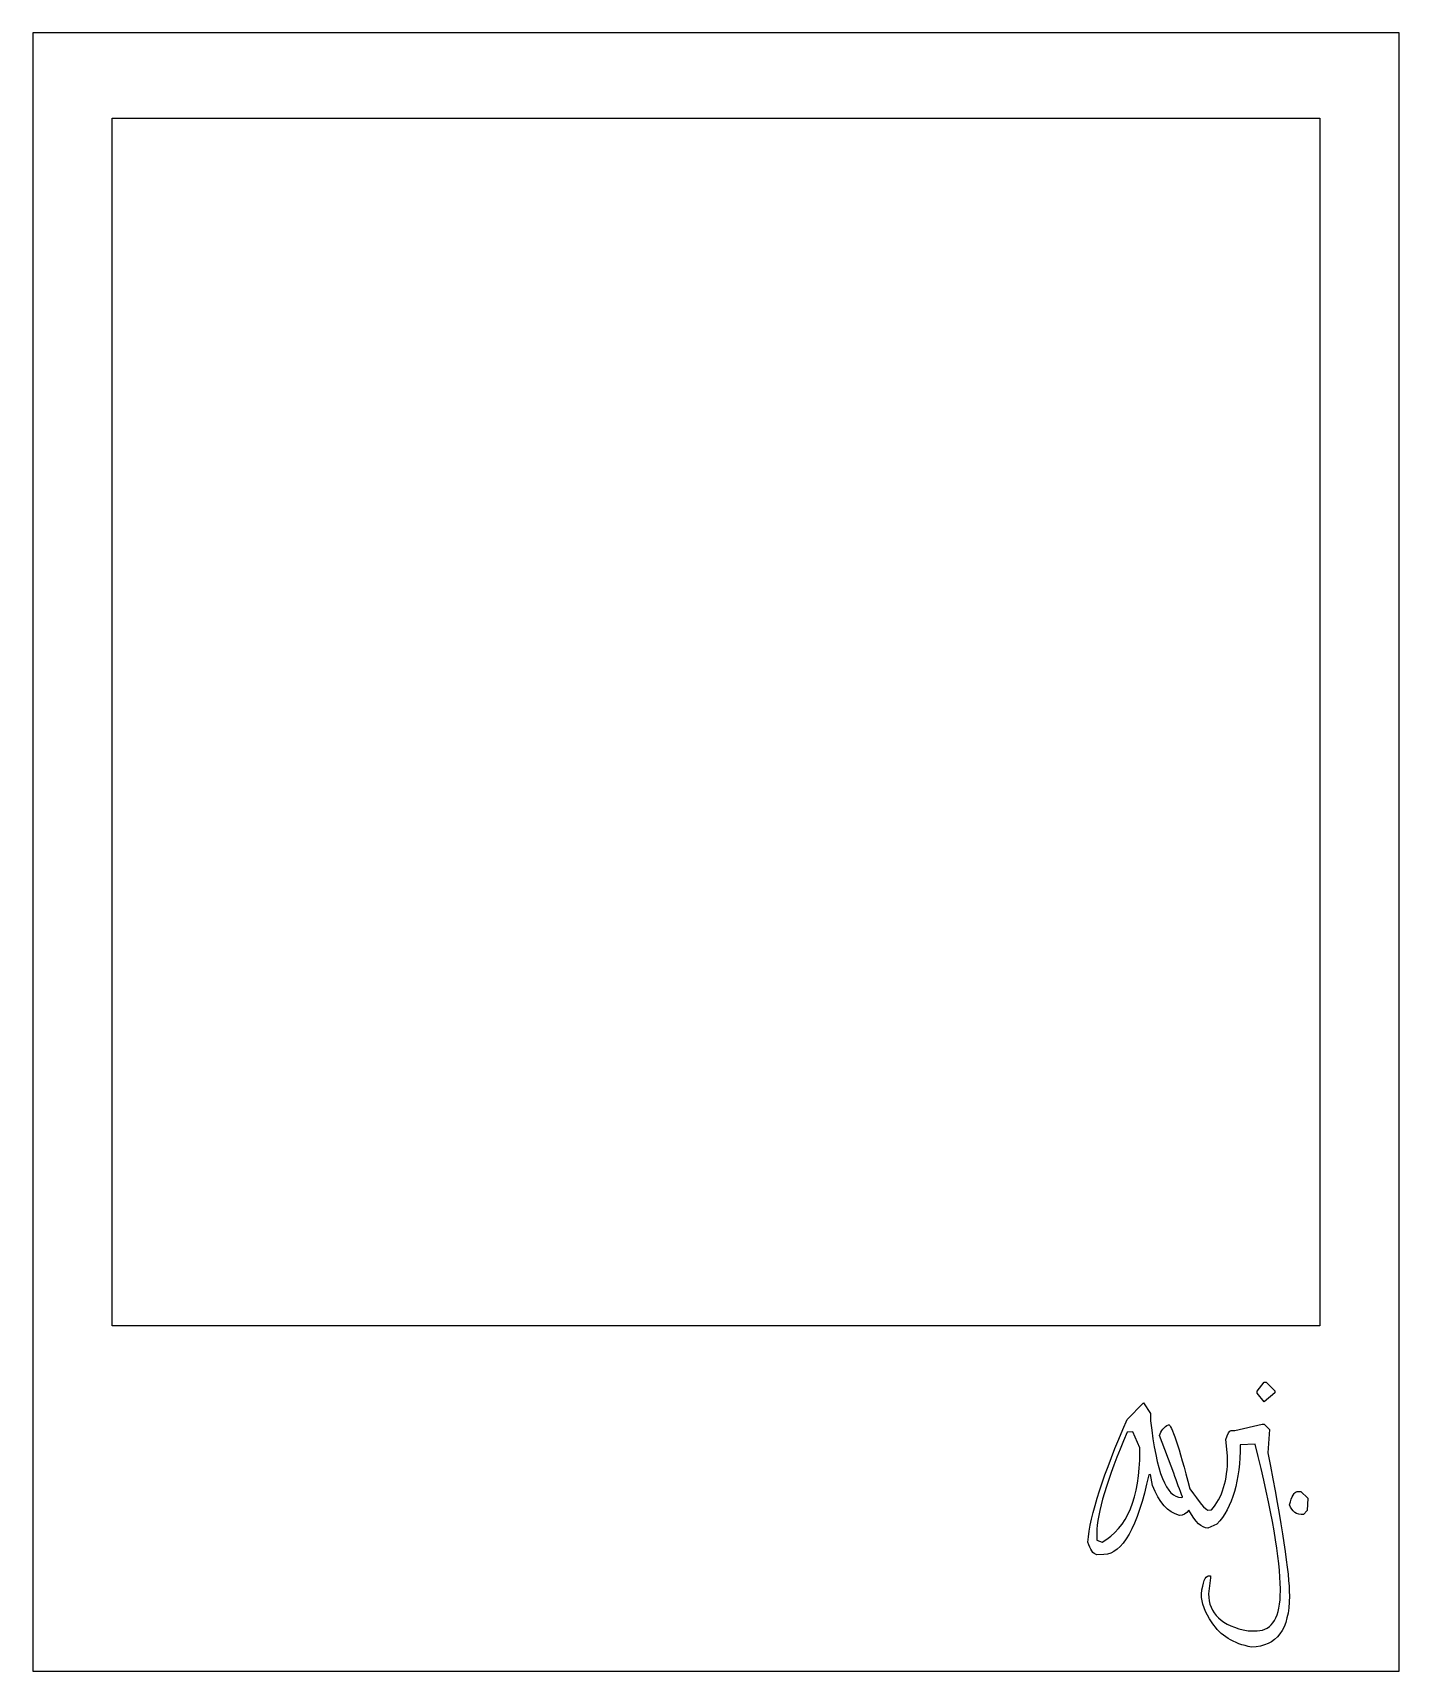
# Model space of a CAD drawing. Header units: centimetres. Extents: x -6.5 to 7.7, y -8 to 9.
import ezdxf

# ---------------------------------------------------------------- set-up
doc = ezdxf.new("R2010")
doc.units = ezdxf.units.CM
doc.header["$MEASUREMENT"] = 0
doc.layers.add('Camada 1', color=7, linetype='Continuous')

msp = doc.modelspace()

# ---------------------------------------------------------------- linework, layer by layer
at = {"layer": 'Camada 1'}
for points, knots in [([(7.69316, -8.00632), (7.69316, -8.00632), (-6.46613, -8.00632), (-6.46613, -8.00632), (-6.46613, -8.00632), (-6.46613, -8.00632), (-6.46613, 8.96543), (-6.46613, 8.96543), (-6.46613, 8.96543), (-6.46613, 8.96543), (7.69316, 8.96543), (7.69316, 8.96543), (7.69316, 8.96543), (7.69316, 8.96543), (7.69316, -8.00632), (7.69316, -8.00632)], [0, 0, 0, 0, 0.2, 0.2, 0.2, 0.2, 0.4, 0.4, 0.4, 0.4, 0.6, 0.6, 0.6, 0.6, 1, 1, 1, 1]), ([(-5.64184, -4.4301), (-5.64184, -4.4301), (6.86874, -4.4301), (6.86874, -4.4301), (6.86874, -4.4301), (6.86874, -4.4301), (6.86874, 8.08045), (6.86874, 8.08045), (6.86874, 8.08045), (6.86874, 8.08045), (-5.64184, 8.08045), (-5.64184, 8.08045), (-5.64184, 8.08045), (-5.64184, 8.08045), (-5.64184, -4.4301), (-5.64184, -4.4301)], [0, 0, 0, 0, 0.2, 0.2, 0.2, 0.2, 0.4, 0.4, 0.4, 0.4, 0.6, 0.6, 0.6, 0.6, 1, 1, 1, 1]), ([(6.21969, -5.1063), (6.21969, -5.1063), (6.21969, -5.1249), (6.21969, -5.1249), (6.21969, -5.1249), (6.21969, -5.1249), (6.29412, -5.21698), (6.29412, -5.21698), (6.29412, -5.21698), (6.29412, -5.21698), (6.40575, -5.12117), (6.40575, -5.12117), (6.40575, -5.12117), (6.40575, -5.12117), (6.40575, -5.10257), (6.40575, -5.10257), (6.40575, -5.10257), (6.40575, -5.10257), (6.31272, -5.01142), (6.31272, -5.01142), (6.31272, -5.01142), (6.31272, -5.01142), (6.29412, -5.01235), (6.29412, -5.01235), (6.29412, -5.01235), (6.29412, -5.01235), (6.21969, -5.1063), (6.21969, -5.1063)], [0, 0, 0, 0, 0.125, 0.125, 0.125, 0.125, 0.25, 0.25, 0.25, 0.25, 0.375, 0.375, 0.375, 0.375, 0.5, 0.5, 0.5, 0.5, 0.625, 0.625, 0.625, 0.625, 0.75, 0.75, 0.75, 0.75, 1, 1, 1, 1]), ([(6.20109, -5.65325), (6.37474, -6.35276), (6.46155, -6.85287), (6.46155, -7.15362), (6.46155, -7.15362), (6.46155, -7.15362), (6.46155, -7.17222), (6.46155, -7.17222), (6.46155, -7.17222), (6.46155, -7.44508), (6.38093, -7.58336), (6.21969, -7.58709), (6.21969, -7.58709), (6.21969, -7.58709), (6.12666, -7.58894), (6.12666, -7.58894), (6.12666, -7.58894), (5.8538, -7.53623), (5.71738, -7.40849), (5.71738, -7.20572), (5.71738, -7.20572), (5.71738, -7.20572), (5.73598, -7.03829), (5.73598, -7.03829), (5.73598, -7.03829), (5.73598, -7.03829), (5.73598, -7.01969), (5.73598, -7.01969), (5.73598, -7.01969), (5.73598, -7.01969), (5.71738, -7.01969), (5.71738, -7.01969), (5.71738, -7.01969), (5.68328, -7.02093), (5.65846, -7.08356), (5.64295, -7.2076), (5.64295, -7.2076), (5.64295, -7.2969), (5.68015, -7.39551), (5.75458, -7.5034), (5.75458, -7.5034), (5.83829, -7.63797), (5.97471, -7.722), (6.16386, -7.75547), (6.16386, -7.75547), (6.42432, -7.74989), (6.55454, -7.57346), (6.55454, -7.2262), (6.55454, -7.2262), (6.55454, -6.98932), (6.48011, -6.49508), (6.33128, -5.7435), (6.33128, -5.7435), (6.33128, -5.7435), (6.34988, -5.50072), (6.34988, -5.50072), (6.34988, -5.50072), (6.34988, -5.50072), (6.29408, -5.44677), (6.29408, -5.44677), (6.29408, -5.44677), (6.29408, -5.44677), (6.27549, -5.44677), (6.27549, -5.44677), (6.27549, -5.44677), (6.2743, -5.44706), (6.27314, -5.44738), (6.27197, -5.4478), (6.27197, -5.4478), (6.27197, -5.4478), (5.9895, -5.51281), (5.9895, -5.51281), (5.9895, -5.51281), (5.9895, -5.51281), (5.9523, -5.51374), (5.9523, -5.51374), (5.9523, -5.51374), (5.93121, -5.51435), (5.91261, -5.54568), (5.8965, -5.60769), (5.8965, -5.60769), (5.8965, -5.60769), (5.9151, -5.77512), (5.9151, -5.77512), (5.9151, -5.77512), (5.9151, -5.77512), (5.9151, -5.79372), (5.9151, -5.79372), (5.9151, -5.79372), (5.9151, -6.0269), (5.8593, -6.20766), (5.74767, -6.33601), (5.74767, -6.33601), (5.74767, -6.33601), (5.71047, -6.33694), (5.71047, -6.33694), (5.71047, -6.33694), (5.68504, -6.33321), (5.62303, -6.26005), (5.52444, -6.11742), (5.52444, -6.11742), (5.40784, -5.67342), (5.33341, -5.45173), (5.30118, -5.45234), (5.30118, -5.45234), (5.25652, -5.47652), (5.22551, -5.51436), (5.20815, -5.56582), (5.20815, -5.56582), (5.20815, -5.56582), (5.35698, -5.9537), (5.35698, -5.9537), (5.35698, -5.9537), (5.38817, -6.04784), (5.41881, -6.13028), (5.44892, -6.20109), (5.44892, -6.20109), (5.44892, -6.20109), (5.44617, -6.20228), (5.44617, -6.20228), (5.44617, -6.20228), (5.44617, -6.20228), (5.43336, -6.2058), (5.43336, -6.2058), (5.43336, -6.2058), (5.2808, -6.2089), (5.17536, -5.9441), (5.1171, -5.41144), (5.1171, -5.41144), (5.1171, -5.41144), (5.1171, -5.33701), (5.1171, -5.33701), (5.1171, -5.33701), (5.1171, -5.33701), (5.04267, -5.22726), (5.04267, -5.22726), (5.04267, -5.22726), (5.04267, -5.22726), (4.87524, -5.39842), (4.87524, -5.39842), (4.87524, -5.39842), (4.62719, -5.95963), (4.49075, -6.38378), (4.46596, -6.67091), (4.46596, -6.67091), (4.49075, -6.7478), (4.52176, -6.79058), (4.55899, -6.79929), (4.55899, -6.79929), (4.55899, -6.79929), (4.63342, -6.79744), (4.63342, -6.79744), (4.63342, -6.79744), (4.82503, -6.79371), (4.98005, -6.51807), (5.0985, -5.97051), (5.0985, -5.97051), (5.0985, -5.97051), (5.1171, -5.96958), (5.1171, -5.96958), (5.1171, -5.96958), (5.1171, -5.96958), (5.1357, -6.08121), (5.1357, -6.08121), (5.1357, -6.08121), (5.20391, -6.25795), (5.29694, -6.36151), (5.41476, -6.39188), (5.41476, -6.39188), (5.45598, -6.39117), (5.48792, -6.37394), (5.51046, -6.34029), (5.51046, -6.34029), (5.51046, -6.34029), (5.51446, -6.33831), (5.51446, -6.33831), (5.51446, -6.33831), (5.58262, -6.4629), (5.64794, -6.52447), (5.71044, -6.52304), (5.71044, -6.52304), (5.71044, -6.52304), (5.80347, -6.48396), (5.80347, -6.48396), (5.80347, -6.48396), (5.96471, -6.30722), (6.04533, -6.03282), (6.04533, -5.66076), (6.04533, -5.66076), (6.04533, -5.66076), (6.20109, -5.65325), (6.20109, -5.65325)], [0, 0, 0, 0, 0.02040816, 0.02040816, 0.02040816, 0.02040816, 0.04081633, 0.04081633, 0.04081633, 0.04081633, 0.06122449, 0.06122449, 0.06122449, 0.06122449, 0.08163265, 0.08163265, 0.08163265, 0.08163265, 0.10204082, 0.10204082, 0.10204082, 0.10204082, 0.12244898, 0.12244898, 0.12244898, 0.12244898, 0.14285714, 0.14285714, 0.14285714, 0.14285714, 0.16326531, 0.16326531, 0.16326531, 0.16326531, 0.18367347, 0.18367347, 0.18367347, 0.18367347, 0.20408163, 0.20408163, 0.20408163, 0.20408163, 0.2244898, 0.2244898, 0.2244898, 0.2244898, 0.24489796, 0.24489796, 0.24489796, 0.24489796, 0.26530612, 0.26530612, 0.26530612, 0.26530612, 0.28571429, 0.28571429, 0.28571429, 0.28571429, 0.30612245, 0.30612245, 0.30612245, 0.30612245, 0.32653061, 0.32653061, 0.32653061, 0.32653061, 0.34693878, 0.34693878, 0.34693878, 0.34693878, 0.36734694, 0.36734694, 0.36734694, 0.36734694, 0.3877551, 0.3877551, 0.3877551, 0.3877551, 0.40816327, 0.40816327, 0.40816327, 0.40816327, 0.42857143, 0.42857143, 0.42857143, 0.42857143, 0.44897959, 0.44897959, 0.44897959, 0.44897959, 0.46938776, 0.46938776, 0.46938776, 0.46938776, 0.48979592, 0.48979592, 0.48979592, 0.48979592, 0.51020408, 0.51020408, 0.51020408, 0.51020408, 0.53061224, 0.53061224, 0.53061224, 0.53061224, 0.55102041, 0.55102041, 0.55102041, 0.55102041, 0.57142857, 0.57142857, 0.57142857, 0.57142857, 0.59183673, 0.59183673, 0.59183673, 0.59183673, 0.6122449, 0.6122449, 0.6122449, 0.6122449, 0.63265306, 0.63265306, 0.63265306, 0.63265306, 0.65306122, 0.65306122, 0.65306122, 0.65306122, 0.67346939, 0.67346939, 0.67346939, 0.67346939, 0.69387755, 0.69387755, 0.69387755, 0.69387755, 0.71428571, 0.71428571, 0.71428571, 0.71428571, 0.73469388, 0.73469388, 0.73469388, 0.73469388, 0.75510204, 0.75510204, 0.75510204, 0.75510204, 0.7755102, 0.7755102, 0.7755102, 0.7755102, 0.79591837, 0.79591837, 0.79591837, 0.79591837, 0.81632653, 0.81632653, 0.81632653, 0.81632653, 0.83673469, 0.83673469, 0.83673469, 0.83673469, 0.85714286, 0.85714286, 0.85714286, 0.85714286, 0.87755102, 0.87755102, 0.87755102, 0.87755102, 0.89795918, 0.89795918, 0.89795918, 0.89795918, 0.91836735, 0.91836735, 0.91836735, 0.91836735, 0.93877551, 0.93877551, 0.93877551, 0.93877551, 0.95918367, 0.95918367, 0.95918367, 0.95918367, 1, 1, 1, 1]), ([(4.93109, -5.52675), (4.93109, -5.52675), (5.00552, -5.69325), (5.00552, -5.69325), (5.00552, -5.69325), (5.00552, -5.69325), (5.00552, -5.73045), (5.00552, -5.73045), (5.00552, -5.73045), (5.00552, -6.21043), (4.87529, -6.52296), (4.61484, -6.66808), (4.61484, -6.66808), (4.61484, -6.66808), (4.55904, -6.65041), (4.55904, -6.65041), (4.55904, -6.65041), (4.55904, -6.65041), (4.55904, -6.57598), (4.55904, -6.57598), (4.55904, -6.57598), (4.55904, -6.36886), (4.66445, -6.01975), (4.8753, -5.5286), (4.8753, -5.5286), (4.8753, -5.5286), (4.93109, -5.52675), (4.93109, -5.52675)], [0, 0, 0, 0, 0.125, 0.125, 0.125, 0.125, 0.25, 0.25, 0.25, 0.25, 0.375, 0.375, 0.375, 0.375, 0.5, 0.5, 0.5, 0.5, 0.625, 0.625, 0.625, 0.625, 0.75, 0.75, 0.75, 0.75, 1, 1, 1, 1]), ([(6.5572, -6.28123), (6.58011, -6.35378), (6.62848, -6.38762), (6.7023, -6.38262), (6.7023, -6.38262), (6.7023, -6.38262), (6.74043, -6.34261), (6.74043, -6.34261), (6.74043, -6.34261), (6.74043, -6.34261), (6.74601, -6.21238), (6.74601, -6.21238), (6.74601, -6.21238), (6.74601, -6.21238), (6.67439, -6.14354), (6.67439, -6.14354), (6.67439, -6.14354), (6.67439, -6.14354), (6.63719, -6.14632), (6.63719, -6.14632), (6.63719, -6.14632), (6.60429, -6.14823), (6.57765, -6.19321), (6.5572, -6.28123)], [0, 0, 0, 0, 0.14285714, 0.14285714, 0.14285714, 0.14285714, 0.28571429, 0.28571429, 0.28571429, 0.28571429, 0.42857143, 0.42857143, 0.42857143, 0.42857143, 0.57142857, 0.57142857, 0.57142857, 0.57142857, 0.71428571, 0.71428571, 0.71428571, 0.71428571, 1, 1, 1, 1])]:
    msp.add_open_spline(points, degree=3, knots=knots, dxfattribs=at)

doc.saveas('drawing.dxf')
